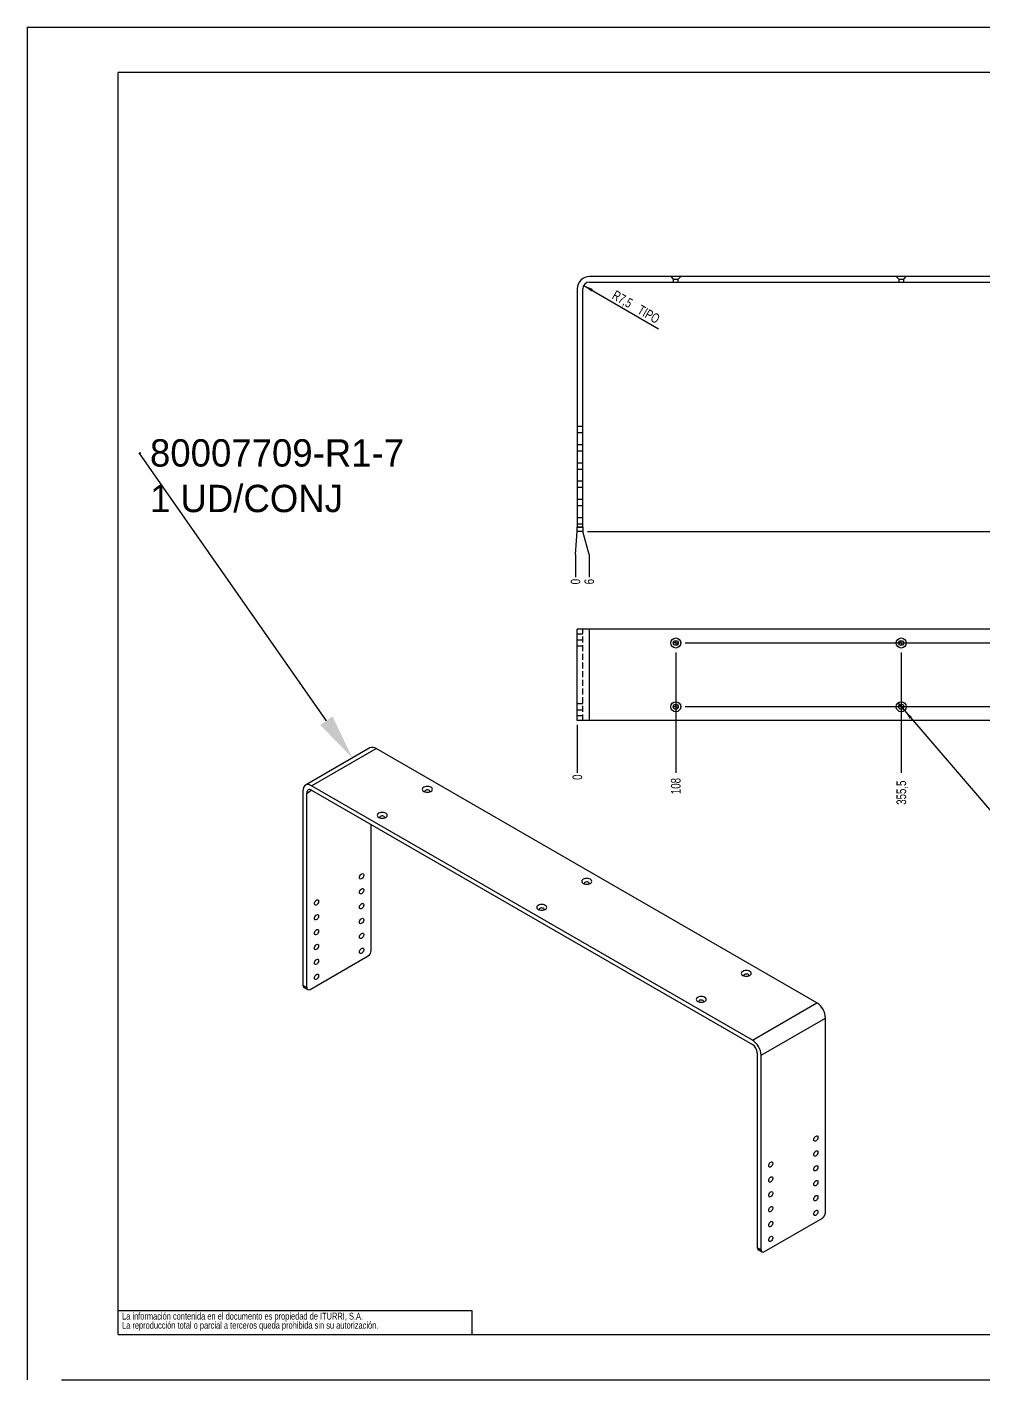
# Model space of a CAD drawing. Extents: x 0 to 1843, y 0 to 1314.
# Drawn here: x 0 to 210, y 0 to 297 of the extents above; entities that cross this region are included whole.
import ezdxf
from ezdxf import colors
from ezdxf.entities.mleader import LeaderData, LeaderLine
from ezdxf.math import Vec2, Vec3

# ---------------------------------------------------------------- set-up
doc = ezdxf.new("R2010")
doc.units = 0
doc.linetypes.add('SLD-CONTINUA', pattern=[0])
doc.linetypes.add('SLD-DISCONTINUA', pattern=[1.905, 1.27, -0.635])
doc.layers.get('0').update_dxf_attribs({"linetype": 'CONTINUOUS'})
doc.layers.add('FORMATO', color=7, linetype='SLD-CONTINUA')
doc.layers.add('SLD-0', color=179, linetype='SLD-CONTINUA')
doc.styles.add('SLDTEXTSTYLE1', font='TXT', dxfattribs={"width": 0.75})
doc.styles.add('SLDTEXTSTYLE3', font='TXT', dxfattribs={"width": 0.666667})
doc.dimstyles.new('SLDDIMSTYLE0', dxfattribs={"dimtxt": 2.116667, "dimasz": 2.116667, "dimexe": 0, "dimexo": 0.0625, "dimgap": 0.529167, "dimtad": 0, "dimtih": 1, "dimtoh": 1, "dimdec": 0, "dimlfac": 5, "dimrnd": 1e-09, "dimdsep": 46, "dimtxsty": 'SLDTEXTSTYLE1', "dimblk1": 'NONE', "dimblk2": 'NONE', "dimsah": 1, "dimcen": 0.09, "dimadec": 0, "dimazin": 0, "dimtfac": 1, "dimtdec": 0, "dimtofl": 0, "dimtmove": 0, "dimatfit": 3, "dimldrblk": 'NONE', "dimfxl": 0, "dimtolj": 1, "dimtzin": 12, "dimarcsym": 0})
doc.dimstyles.new('SLDDIMSTYLE1', dxfattribs={"dimtxt": 2.116667, "dimasz": 2.116667, "dimexe": 0, "dimexo": 0.0625, "dimgap": 0.529167, "dimtad": 0, "dimtih": 1, "dimtoh": 1, "dimdec": 1, "dimlfac": 5, "dimrnd": 1e-09, "dimzin": 12, "dimdsep": 46, "dimtxsty": 'SLDTEXTSTYLE1', "dimblk1": 'NONE', "dimblk2": 'NONE', "dimsah": 1, "dimcen": 0.09, "dimadec": 0, "dimazin": 0, "dimtfac": 1, "dimtdec": 1, "dimtofl": 0, "dimtmove": 0, "dimatfit": 3, "dimldrblk": 'NONE', "dimfxl": 0, "dimtolj": 1, "dimtzin": 12, "dimarcsym": 0})
doc.dimstyles.new('SLDDIMSTYLE2', dxfattribs={"dimtxt": 2.116667, "dimasz": 2.116667, "dimexe": 0, "dimexo": 0.0625, "dimgap": 0.529167, "dimtad": 1, "dimdec": 1, "dimlfac": 5, "dimrnd": 1e-09, "dimzin": 12, "dimdsep": 46, "dimtxsty": 'SLDTEXTSTYLE1', "dimsah": 1, "dimcen": 0, "dimadec": 0, "dimazin": 0, "dimtfac": 1, "dimtdec": 1, "dimtofl": 0, "dimtmove": 1, "dimatfit": 3, "dimfxl": 0, "dimtolj": 1, "dimtzin": 12, "dimarcsym": 0})
doc.dimstyles.new('SLDDIMSTYLE3', dxfattribs={"dimtxt": 2.116667, "dimasz": 2.116667, "dimexe": 0, "dimexo": 0.0625, "dimgap": 0.529167, "dimtad": 1, "dimdec": 4, "dimlfac": 5, "dimzin": 12, "dimdsep": 46, "dimtxsty": 'SLDTEXTSTYLE1', "dimsah": 1, "dimcen": 0.09, "dimadec": 0, "dimazin": 0, "dimtfac": 1, "dimtofl": 0, "dimtmove": 0, "dimatfit": 3, "dimfxl": 0, "dimtolj": 1, "dimtzin": 12, "dimarcsym": 0})
doc.dimstyles.new('SLDDIMSTYLE4', dxfattribs={"dimtxt": 2.116667, "dimasz": 2.116667, "dimexe": 0, "dimexo": 0.0625, "dimgap": 0.529167, "dimtad": 0, "dimtih": 1, "dimtoh": 1, "dimdec": 1, "dimlfac": 5, "dimrnd": 1e-09, "dimzin": 12, "dimdsep": 46, "dimtxsty": 'SLDTEXTSTYLE1', "dimblk1": 'NONE', "dimsah": 1, "dimcen": 0, "dimadec": 0, "dimazin": 0, "dimtfac": 1, "dimtdec": 1, "dimtmove": 0, "dimatfit": 3, "dimldrblk": 'NONE', "dimfxl": 0, "dimtolj": 1, "dimtzin": 12, "dimarcsym": 0})

# ---------------------------------------------------------------- blocks, each defined once
blk = doc.blocks.new('SW_NOTE_4')
at = {"layer": 'SLD-0', "color": 0, "char_height": 1.5, "attachment_point": 1, "style": 'SLDTEXTSTYLE1'}
for s, insert in [('La información contenida en el documento es propiedad de ITURRI, S.A.', (0, 1.93)), ('La reproducción total o parcial a terceros queda prohibida sin su autorización.', (0, -0.07))]:
    blk.add_mtext(s, dxfattribs=dict(at, insert=insert))
blk = doc.blocks.new('SW_NOTE_8')
at = {"layer": 'SLD-0', "color": 0, "char_height": 1.5, "attachment_point": 1, "style": 'SLDTEXTSTYLE1'}
for s, insert in [('La información contenida en el documento es propiedad de ITURRI, S.A.', (0, 1.93)), ('La reproducción total o parcial a terceros queda prohibida sin su autorización.', (0, -0.07))]:
    blk.add_mtext(s, dxfattribs=dict(at, insert=insert))
blk = doc.blocks.new('_D')
at = {"layer": 'FORMATO', "color": 7}
blk.add_line((122.96, 186.23), (289.03, 186.23), dxfattribs=at)
at = {"layer": 'FORMATO', "color": 7, "insert": (289.03, 187.27), "char_height": 2.12, "attachment_point": 1, "style": 'SLDTEXTSTYLE1'}
blk.add_mtext('0', dxfattribs=at)
blk = doc.blocks.new('_NONE')
blk = doc.blocks.new('_D_1')
at = {"layer": 'FORMATO', "color": 7}
for p, q in [((279.03, 241.03), (261.26, 241.03)), ((284.03, 239.63), (279.03, 241.03)), ((284.03, 239.63), (289.03, 239.63))]:
    blk.add_line(p, q, dxfattribs=at)
at = {"layer": 'FORMATO', "color": 7, "insert": (289.03, 240.68), "char_height": 2.117, "attachment_point": 1, "style": 'SLDTEXTSTYLE1'}
blk.add_mtext('274', dxfattribs=at)
blk = doc.blocks.new('_D_2')
at = {"layer": 'FORMATO', "color": 7}
blk.add_line((261.26, 242.23), (289.03, 242.23), dxfattribs=at)
at = {"layer": 'FORMATO', "color": 7, "insert": (289.03, 243.27), "char_height": 2.117, "attachment_point": 1, "style": 'SLDTEXTSTYLE1'}
blk.add_mtext('280', dxfattribs=at)
blk = doc.blocks.new('_D_3')
at = {"layer": 'FORMATO', "color": 7}
for q in [(120.76, 186.23), (120.33, 176.23)]:
    blk.add_line((120.33, 181.23), q, dxfattribs=at)
at = {"layer": 'FORMATO', "color": 7, "insert": (119.29, 174.66), "char_height": 2.12, "attachment_point": 1, "rotation": 90, "style": 'SLDTEXTSTYLE1'}
blk.add_mtext('0', dxfattribs=at)
blk = doc.blocks.new('_D_4')
at = {"layer": 'FORMATO', "color": 7}
for q in [(121.96, 186.23), (123.36, 176.23)]:
    blk.add_line((123.36, 181.23), q, dxfattribs=at)
at = {"layer": 'FORMATO', "color": 7, "insert": (122.31, 174.66), "char_height": 2.12, "attachment_point": 1, "rotation": 90, "style": 'SLDTEXTSTYLE1'}
blk.add_mtext('6', dxfattribs=at)
blk = doc.blocks.new('_D_5')
at = {"layer": 'FORMATO', "color": 7}
for q in [(261.76, 186.23), (260.36, 176.23)]:
    blk.add_line((260.36, 181.23), q, dxfattribs=at)
at = {"layer": 'FORMATO', "color": 7, "insert": (259.32, 171.53), "char_height": 2.117, "attachment_point": 1, "rotation": 90, "style": 'SLDTEXTSTYLE1'}
blk.add_mtext('705', dxfattribs=at)
blk = doc.blocks.new('_D_6')
at = {"layer": 'FORMATO', "color": 7}
blk.add_line((262.96, 185.23), (262.96, 176.23), dxfattribs=at)
at = {"layer": 'FORMATO', "color": 7, "insert": (261.91, 171.53), "char_height": 2.117, "attachment_point": 1, "rotation": 90, "style": 'SLDTEXTSTYLE1'}
blk.add_mtext('711', dxfattribs=at)
blk = doc.blocks.new('_D_7')
at = {"layer": 'FORMATO', "color": 7}
blk.add_line((122.16, 240.28), (138.61, 230.76), dxfattribs=at)
blk.add_solid([(122.16, 240.28), (123.83, 238.93), (124.16, 239.5)], dxfattribs=at)
at = {"layer": 'FORMATO', "color": 7, "char_height": 2.117, "attachment_point": 1, "rotation": 330, "style": 'SLDTEXTSTYLE1'}
for s, insert in [('R7,5', (129.26, 239.31)), ('TIPO', (134.82, 236.1))]:
    blk.add_mtext(s, dxfattribs=dict(at, insert=insert))
blk = doc.blocks.new('_D_8')
at = {"layer": 'FORMATO', "color": 7}
blk.add_arc((261.76, 241.03), 14.18, 180, 270, dxfattribs=at)
for points in [[(247.58, 241.03), (247.41, 238.89), (248.06, 238.94)], [(261.76, 226.85), (259.67, 227.33), (259.62, 226.68)]]:
    blk.add_solid(points, dxfattribs=at)
at = {"layer": 'FORMATO', "color": 7, "insert": (252.16, 234.43), "char_height": 2.117, "attachment_point": 1, "rotation": 315, "style": 'SLDTEXTSTYLE1'}
blk.add_mtext('90°', dxfattribs=at)
blk = doc.blocks.new('_D_22')
at = {"layer": 'FORMATO', "color": 7}
blk.add_line((120.76, 143.78), (120.76, 133.3), dxfattribs=at)
at = {"layer": 'FORMATO', "color": 7, "insert": (119.71, 131.73), "char_height": 2.12, "attachment_point": 1, "rotation": 90, "style": 'SLDTEXTSTYLE1'}
blk.add_mtext('0', dxfattribs=at)
blk = doc.blocks.new('_D_23')
at = {"layer": 'FORMATO', "color": 7}
blk.add_line((142.36, 159.73), (142.36, 133.3), dxfattribs=at)
at = {"layer": 'FORMATO', "color": 7, "insert": (141.31, 128.6), "char_height": 2.117, "attachment_point": 1, "rotation": 90, "style": 'SLDTEXTSTYLE1'}
blk.add_mtext('108', dxfattribs=at)
blk = doc.blocks.new('_D_24')
at = {"layer": 'FORMATO', "color": 7}
blk.add_line((191.86, 159.73), (191.86, 133.3), dxfattribs=at)
at = {"layer": 'FORMATO', "color": 7, "insert": (190.81, 126.26), "char_height": 2.117, "attachment_point": 1, "rotation": 90, "style": 'SLDTEXTSTYLE1'}
blk.add_mtext('355,5', dxfattribs=at)
blk = doc.blocks.new('_D_25')
at = {"layer": 'FORMATO', "color": 7}
blk.add_line((241.36, 159.73), (241.36, 133.3), dxfattribs=at)
at = {"layer": 'FORMATO', "color": 7, "insert": (240.31, 128.6), "char_height": 2.117, "attachment_point": 1, "rotation": 90, "style": 'SLDTEXTSTYLE1'}
blk.add_mtext('603', dxfattribs=at)
blk = doc.blocks.new('_D_26')
at = {"layer": 'FORMATO', "color": 7}
blk.add_line((262.96, 143.78), (262.96, 133.3), dxfattribs=at)
at = {"layer": 'FORMATO', "color": 7, "insert": (261.91, 128.6), "char_height": 2.117, "attachment_point": 1, "rotation": 90, "style": 'SLDTEXTSTYLE1'}
blk.add_mtext('711', dxfattribs=at)
blk = doc.blocks.new('_D_28')
at = {"layer": 'FORMATO', "color": 7}
for p, q in [((275.02, 147.78), (144.41, 147.78)), ((280.02, 148.18), (275.02, 147.78)), ((280.02, 148.18), (285.02, 148.18))]:
    blk.add_line(p, q, dxfattribs=at)
at = {"layer": 'FORMATO', "color": 7, "insert": (285.02, 149.23), "char_height": 2.117, "attachment_point": 1, "style": 'SLDTEXTSTYLE1'}
blk.add_mtext('15', dxfattribs=at)
blk = doc.blocks.new('_D_29')
at = {"layer": 'FORMATO', "color": 7}
for p, q in [((275.02, 161.78), (144.41, 161.78)), ((280.02, 161.39), (275.02, 161.78)), ((280.02, 161.39), (285.02, 161.39))]:
    blk.add_line(p, q, dxfattribs=at)
at = {"layer": 'FORMATO', "color": 7, "insert": (285.02, 162.43), "char_height": 2.117, "attachment_point": 1, "style": 'SLDTEXTSTYLE1'}
blk.add_mtext('85', dxfattribs=at)
blk = doc.blocks.new('SW_SYMBOL_HOLE_SINK')
at = {"layer": 'FORMATO', "color": 0}
for p, q in [((0, 875), (800, 75)), ((800, 75), (1600, 875))]:
    blk.add_line(p, q, dxfattribs=at)
blk = doc.blocks.new('_D_31')
at = {"layer": 'FORMATO'}
for p, q in [((191.14, 148.62), (192.58, 146.95)), ((192.58, 146.95), (225.8, 108.19)), ((225.8, 108.19), (268.93, 108.19))]:
    blk.add_line(p, q, dxfattribs=at)
blk.add_solid([(192.58, 146.95), (193.71, 145.13), (194.2, 145.55)], dxfattribs=at)
at = {"layer": 'FORMATO', "xscale": 0.0027037109375, "yscale": 0.0027037109375, "zscale": 0.0027037109375}
blk.add_blockref('SW_SYMBOL_HOLE_SINK', (227.39, 108.48), dxfattribs=at)
at = {"layer": 'FORMATO', "attachment_point": 1}
for s, insert, char_height, style in [('6 x', (234.17, 114.28), 2.117, 'SLDTEXTSTYLE3'), ('%%c', (238.65, 114.28), 2.117, 'SLDTEXTSTYLE1'), ('5,5 POR TODO', (242.64, 114.28), 2.1167, 'SLDTEXTSTYLE1'), ('%%c', (233.1, 110.92), 2.117, 'SLDTEXTSTYLE1'), ('11 X 90°, Lado cercano', (237.09, 110.92), 2.1167, 'SLDTEXTSTYLE1')]:
    blk.add_mtext(s, dxfattribs=dict(at, insert=insert, char_height=char_height, style=style))
blk = doc.blocks.new('SW_CENTERMARKSYMBOL_0')
at = {"layer": 'FORMATO', "color": 0}
for p, q in [((-1, 0), (-1.05, 0)), ((0, 0), (-0.5, 0)), ((0, 1), (0, 1.05)), ((0, 0), (0, 0.5)), ((0, 0), (0, -0.5)), ((0, 0), (0.5, 0)), ((1, 0), (1.05, 0)), ((0, -1), (0, -1.05))]:
    blk.add_line(p, q, dxfattribs=at)
blk = doc.blocks.new('SW_CENTERMARKSYMBOL_1')
at = {"layer": 'FORMATO', "color": 0}
for p, q in [((-1, 0), (-1.05, 0)), ((0, 0), (-0.5, 0)), ((0, 1), (0, 1.05)), ((0, 0), (0, 0.5)), ((0, 0), (0, -0.5)), ((0, 0), (0.5, 0)), ((1, 0), (1.05, 0)), ((0, -1), (0, -1.05))]:
    blk.add_line(p, q, dxfattribs=at)
blk = doc.blocks.new('SW_CENTERMARKSYMBOL_4')
at = {"layer": 'FORMATO', "color": 0}
for p, q in [((-1, 0), (-1.05, 0)), ((0, 0), (-0.5, 0)), ((0, 1), (0, 1.05)), ((0, 0), (0, 0.5)), ((0, 0), (0, -0.5)), ((0, 0), (0.5, 0)), ((1, 0), (1.05, 0)), ((0, -1), (0, -1.05))]:
    blk.add_line(p, q, dxfattribs=at)
blk = doc.blocks.new('SW_CENTERMARKSYMBOL_5')
at = {"layer": 'FORMATO', "color": 0}
for p, q in [((-1, 0), (-1.05, 0)), ((0, 0), (-0.5, 0)), ((0, 1), (0, 1.05)), ((0, 0), (0, 0.5)), ((0, 0), (0, -0.5)), ((0, 0), (0.5, 0)), ((1, 0), (1.05, 0)), ((0, -1), (0, -1.05))]:
    blk.add_line(p, q, dxfattribs=at)

msp = doc.modelspace()

# ---------------------------------------------------------------- linework, layer by layer
at = {"color": 7, "linetype": 'SLD-CONTINUA'}
for p, q in [((0, 297), (420, 297)), ((0, 297), (0, -0.001349)), ((410, 287), (20, 287)), ((20, 10), (20, 287)), ((260.259666, 242.226063), (123.459666, 242.226063)), ((123.459666, 241.026063), (260.259666, 241.026063)), ((120.759666, 239.526063), (120.759666, 187.226063)), ((121.959666, 187.226063), (121.959666, 239.526063)), ((120.759666, 187.226063), (121.959666, 187.226063)), ((120.759666, 186.226063), (120.759666, 187.226063)), ((121.959666, 187.226063), (121.959666, 186.226063)), ((121.959666, 186.226063), (120.759666, 186.226063)), ((120.759666, 144.781958), (120.759666, 164.781958)), ((123.459666, 164.781958), (120.759666, 164.781958)), ((123.459666, 144.781958), (123.459666, 164.781958)), ((260.259666, 164.781958), (123.459666, 164.781958)), ((123.459666, 144.781958), (120.759666, 144.781958)), ((260.259666, 144.781958), (123.459666, 144.781958)), ((75.25123, 138.735089), (61.109095, 130.571007)), ((62.458985, 130.437336), (76.601121, 138.601417)), ((173.333328, 82.759102), (76.601121, 138.601417)), ((60.549797, 129.334826), (60.549797, 86.629742)), ((61.398325, 86.139897), (61.398325, 128.844982)), ((159.191193, 74.595021), (62.458985, 130.437336)), ((62.458985, 129.457487), (159.191193, 73.615172)), ((75.54046, 94.303978), (75.54046, 121.905712)), ((62.105432, 85.73156), (74.833354, 93.079233)), ((60.549797, 86.629742), (61.398325, 86.139897)), ((60.756944, 86.171897), (61.605472, 85.682052)), ((159.191193, 74.595021), (173.333328, 82.759102)), ((161.100381, 71.28821), (175.242517, 79.452291)), ((175.242517, 36.747206), (175.242517, 79.452291)), ((160.251853, 71.778055), (160.251853, 29.07297)), ((161.100381, 28.583125), (161.100381, 71.28821)), ((161.807488, 28.174788), (174.53541, 35.522462)), ((160.251853, 29.07297), (161.100381, 28.583125)), ((160.459, 28.615125), (161.307528, 28.12528)), ((20, 10), (410, 10)), ((7.530618, 0), (420, 0))]:
    msp.add_line(p, q, dxfattribs=at)
at = {"color": 7, "linetype": 'SLD-DISCONTINUA'}
for p, q in [((141.259666, 242.226063), (141.809666, 241.676063)), ((141.809666, 241.676063), (142.359666, 241.676063)), ((141.809666, 241.676063), (141.809666, 241.026063)), ((142.359666, 241.676063), (142.909666, 241.676063)), ((142.909666, 241.676063), (143.459666, 242.226063)), ((142.909666, 241.026063), (142.909666, 241.676063)), ((190.759666, 242.226063), (191.309666, 241.676063)), ((191.309666, 241.676063), (191.859666, 241.676063)), ((191.309666, 241.676063), (191.309666, 241.026063)), ((191.859666, 241.676063), (192.409666, 241.676063)), ((192.409666, 241.676063), (192.959666, 242.226063)), ((192.409666, 241.026063), (192.409666, 241.676063)), ((121.959666, 209.276063), (120.759666, 209.276063)), ((120.759666, 207.976063), (121.959666, 207.976063)), ((121.959666, 205.276063), (120.759666, 205.276063)), ((120.759666, 203.976063), (121.959666, 203.976063)), ((121.959666, 201.276063), (120.759666, 201.276063)), ((120.759666, 199.976063), (121.959666, 199.976063)), ((121.959666, 197.276063), (120.759666, 197.276063)), ((120.759666, 195.976063), (121.959666, 195.976063)), ((121.959666, 193.276063), (120.759666, 193.276063)), ((120.759666, 191.976063), (121.959666, 191.976063)), ((121.959666, 189.276063), (120.759666, 189.276063)), ((120.759666, 187.976063), (121.959666, 187.976063)), ((121.959666, 187.226063), (120.759666, 187.226063)), ((120.759666, 163.781958), (121.959666, 163.781958)), ((121.959666, 144.781958), (121.959666, 164.781958)), ((123.459666, 144.781958), (123.459666, 164.781958)), ((121.959666, 162.431958), (120.759666, 162.431958)), ((120.759666, 161.131958), (121.959666, 161.131958)), ((121.959666, 148.431958), (120.759666, 148.431958)), ((120.759666, 147.131958), (121.959666, 147.131958)), ((121.959666, 145.781958), (120.759666, 145.781958))]:
    msp.add_line(p, q, dxfattribs=at)
at = {"color": 8, "linetype": 'SLD-CONTINUA'}
msp.add_line((61.398325, 128.844982), (62.459157, 129.457387), dxfattribs=at)
at = {"color": 7, "linetype": 'SLD-CONTINUA', "flags": 128}
for points in [[(62.458985, 130.437336), (62.127458, 130.595228), (61.806004, 130.681336), (61.504391, 130.693043), (61.231782, 130.629992), (60.996462, 130.4941), (60.805579, 130.289496), (60.664935, 130.022397), (60.578802, 129.700918), (60.549797, 129.334826)], [(87.066301, 129.212724), (87.294118, 129.111808), (87.559418, 129.048369), (87.844118, 129.026732), (88.128819, 129.048369), (88.394118, 129.111808), (88.621936, 129.212724), (88.796746, 129.34424), (88.906637, 129.497394), (88.944118, 129.661748), (88.906637, 129.826102), (88.796746, 129.979256), (88.621936, 130.110772), (88.394118, 130.211688), (88.128819, 130.275127), (87.844118, 130.296764), (87.559418, 130.275127), (87.294118, 130.211688), (87.066301, 130.110772), (86.891491, 129.979256), (86.7816, 129.826102), (86.744118, 129.661748), (86.7816, 129.497394), (86.891491, 129.34424), (87.066301, 129.212724)], [(88.358656, 129.100486), (88.388844, 129.168785), (88.379509, 129.285344), (88.297867, 129.392086), (88.154944, 129.474594), (87.970041, 129.521725), (87.768132, 129.527114), (87.576486, 129.490033), (87.420985, 129.41549), (87.32263, 129.313552), (87.294705, 129.197987), (87.329581, 129.100486)], [(77.166806, 123.497867), (77.394624, 123.396951), (77.659923, 123.333512), (77.944624, 123.311875), (78.229324, 123.333512), (78.494624, 123.396951), (78.722441, 123.497867), (78.897251, 123.629383), (79.007142, 123.782537), (79.044624, 123.946891), (79.007142, 124.111246), (78.897251, 124.264399), (78.722441, 124.395916), (78.494624, 124.496832), (78.229324, 124.56027), (77.944624, 124.581908), (77.659923, 124.56027), (77.394624, 124.496832), (77.166806, 124.395916), (76.991996, 124.264399), (76.882105, 124.111246), (76.844624, 123.946891), (76.882105, 123.782537), (76.991996, 123.629383), (77.166806, 123.497867)], [(78.459161, 123.385629), (78.489349, 123.453928), (78.480014, 123.570487), (78.398372, 123.677229), (78.255449, 123.759737), (78.070546, 123.806868), (77.868638, 123.812257), (77.676991, 123.775176), (77.52149, 123.700633), (77.423135, 123.598695), (77.39521, 123.48313), (77.430086, 123.385629)], [(72.959521, 110.288007), (72.984424, 110.474718), (73.056436, 110.669949), (73.167752, 110.852544), (73.30631, 111.002715), (73.457095, 111.104189), (73.603767, 111.14597), (73.730432, 111.123531), (73.823363, 111.039302), (73.872491, 110.902412), (73.872491, 110.727694), (73.823363, 110.534083), (73.730432, 110.342558), (73.603767, 110.173874), (73.457095, 110.046312), (73.30631, 109.973693), (73.167752, 109.963889), (73.056436, 110.01796), (72.984424, 110.130049), (72.959521, 110.288007)], [(122.068087, 109.006623), (122.295904, 108.905707), (122.561203, 108.842268), (122.845904, 108.820631), (123.130605, 108.842268), (123.395904, 108.905707), (123.623722, 109.006623), (123.798532, 109.138139), (123.908423, 109.291293), (123.945904, 109.455647), (123.908423, 109.620002), (123.798532, 109.773155), (123.623722, 109.904672), (123.395904, 110.005588), (123.130605, 110.069026), (122.845904, 110.090664), (122.561203, 110.069026), (122.295904, 110.005588), (122.068087, 109.904672), (121.893276, 109.773155), (121.783386, 109.620002), (121.745904, 109.455647), (121.783386, 109.291293), (121.893276, 109.138139), (122.068087, 109.006623)], [(72.959521, 107.021844), (72.984424, 107.208555), (73.056436, 107.403786), (73.167752, 107.58638), (73.30631, 107.736552), (73.457095, 107.838026), (73.603767, 107.879807), (73.730432, 107.857368), (73.823363, 107.773139), (73.872491, 107.636249), (73.872491, 107.461531), (73.823363, 107.267919), (73.730432, 107.076395), (73.603767, 106.907711), (73.457095, 106.780148), (73.30631, 106.70753), (73.167752, 106.697726), (73.056436, 106.751797), (72.984424, 106.863885), (72.959521, 107.021844)], [(123.360442, 108.894385), (123.39063, 108.962684), (123.381295, 109.079243), (123.299653, 109.185985), (123.156729, 109.268493), (122.971827, 109.315624), (122.769918, 109.321013), (122.578272, 109.283932), (122.42277, 109.209389), (122.324416, 109.107451), (122.296491, 108.991886), (122.331367, 108.894385)], [(63.060026, 104.57315), (63.084929, 104.759861), (63.156941, 104.955092), (63.268257, 105.137687), (63.406815, 105.287858), (63.5576, 105.389332), (63.704272, 105.431114), (63.830937, 105.408674), (63.923868, 105.324446), (63.972996, 105.187555), (63.972996, 105.012838), (63.923868, 104.819226), (63.830937, 104.627701), (63.704272, 104.459017), (63.5576, 104.331455), (63.406815, 104.258837), (63.268257, 104.249032), (63.156941, 104.303104), (63.084929, 104.415192), (63.060026, 104.57315)], [(72.959521, 103.75568), (72.984424, 103.942392), (73.056436, 104.137623), (73.167752, 104.320217), (73.30631, 104.470388), (73.457095, 104.571863), (73.603767, 104.613644), (73.730432, 104.591204), (73.823363, 104.506976), (73.872491, 104.370086), (73.872491, 104.195368), (73.823363, 104.001756), (73.730432, 103.810231), (73.603767, 103.641548), (73.457095, 103.513985), (73.30631, 103.441367), (73.167752, 103.431562), (73.056436, 103.485634), (72.984424, 103.597722), (72.959521, 103.75568)], [(112.168592, 103.291766), (112.396409, 103.19085), (112.661708, 103.127412), (112.946409, 103.105774), (113.23111, 103.127412), (113.496409, 103.19085), (113.724227, 103.291766), (113.899037, 103.423282), (114.008928, 103.576436), (114.046409, 103.74079), (114.008928, 103.905145), (113.899037, 104.058299), (113.724227, 104.189815), (113.496409, 104.290731), (113.23111, 104.354169), (112.946409, 104.375807), (112.661708, 104.354169), (112.396409, 104.290731), (112.168592, 104.189815), (111.993781, 104.058299), (111.883891, 103.905145), (111.846409, 103.74079), (111.883891, 103.576436), (111.993781, 103.423282), (112.168592, 103.291766)], [(63.060026, 101.306987), (63.084929, 101.493698), (63.156941, 101.688929), (63.268257, 101.871524), (63.406815, 102.021695), (63.5576, 102.123169), (63.704272, 102.16495), (63.830937, 102.142511), (63.923868, 102.058282), (63.972996, 101.921392), (63.972996, 101.746674), (63.923868, 101.553063), (63.830937, 101.361538), (63.704272, 101.192854), (63.5576, 101.065292), (63.406815, 100.992673), (63.268257, 100.982869), (63.156941, 101.03694), (63.084929, 101.149029), (63.060026, 101.306987)], [(72.959521, 100.489517), (72.984424, 100.676228), (73.056436, 100.871459), (73.167752, 101.054054), (73.30631, 101.204225), (73.457095, 101.305699), (73.603767, 101.347481), (73.730432, 101.325041), (73.823363, 101.240813), (73.872491, 101.103922), (73.872491, 100.929205), (73.823363, 100.735593), (73.730432, 100.544068), (73.603767, 100.375385), (73.457095, 100.247822), (73.30631, 100.175204), (73.167752, 100.165399), (73.056436, 100.219471), (72.984424, 100.331559), (72.959521, 100.489517)], [(113.460947, 103.179528), (113.491135, 103.247827), (113.4818, 103.364387), (113.400158, 103.471128), (113.257234, 103.553637), (113.072332, 103.600768), (112.870423, 103.606156), (112.678777, 103.569075), (112.523276, 103.494532), (112.424921, 103.392594), (112.396996, 103.277029), (112.431872, 103.179528)], [(63.060026, 98.040824), (63.084929, 98.227535), (63.156941, 98.422766), (63.268257, 98.60536), (63.406815, 98.755532), (63.5576, 98.857006), (63.704272, 98.898787), (63.830937, 98.876348), (63.923868, 98.792119), (63.972996, 98.655229), (63.972996, 98.480511), (63.923868, 98.286899), (63.830937, 98.095374), (63.704272, 97.926691), (63.5576, 97.799128), (63.406815, 97.72651), (63.268257, 97.716706), (63.156941, 97.770777), (63.084929, 97.882865), (63.060026, 98.040824)], [(72.959521, 97.223354), (72.984424, 97.410065), (73.056436, 97.605296), (73.167752, 97.787891), (73.30631, 97.938062), (73.457095, 98.039536), (73.603767, 98.081317), (73.730432, 98.058878), (73.823363, 97.974649), (73.872491, 97.837759), (73.872491, 97.663041), (73.823363, 97.46943), (73.730432, 97.277905), (73.603767, 97.109221), (73.457095, 96.981659), (73.30631, 96.90904), (73.167752, 96.899236), (73.056436, 96.953307), (72.984424, 97.065396), (72.959521, 97.223354)], [(63.060026, 94.77466), (63.084929, 94.961371), (63.156941, 95.156603), (63.268257, 95.339197), (63.406815, 95.489368), (63.5576, 95.590843), (63.704272, 95.632624), (63.830937, 95.610184), (63.923868, 95.525956), (63.972996, 95.389066), (63.972996, 95.214348), (63.923868, 95.020736), (63.830937, 94.829211), (63.704272, 94.660528), (63.5576, 94.532965), (63.406815, 94.460347), (63.268257, 94.450542), (63.156941, 94.504614), (63.084929, 94.616702), (63.060026, 94.77466)], [(63.060026, 91.508497), (63.084929, 91.695208), (63.156941, 91.890439), (63.268257, 92.073034), (63.406815, 92.223205), (63.5576, 92.324679), (63.704272, 92.366461), (63.830937, 92.344021), (63.923868, 92.259793), (63.972996, 92.122902), (63.972996, 91.948185), (63.923868, 91.754573), (63.830937, 91.563048), (63.704272, 91.394365), (63.5576, 91.266802), (63.406815, 91.194184), (63.268257, 91.184379), (63.156941, 91.238451), (63.084929, 91.350539), (63.060026, 91.508497)], [(72.959521, 93.957191), (72.984424, 94.143902), (73.056436, 94.339133), (73.167752, 94.521727), (73.30631, 94.671899), (73.457095, 94.773373), (73.603767, 94.815154), (73.730432, 94.792715), (73.823363, 94.708486), (73.872491, 94.571596), (73.872491, 94.396878), (73.823363, 94.203267), (73.730432, 94.011742), (73.603767, 93.843058), (73.457095, 93.715495), (73.30631, 93.642877), (73.167752, 93.633073), (73.056436, 93.687144), (72.984424, 93.799232), (72.959521, 93.957191)], [(157.069872, 88.800522), (157.29769, 88.699606), (157.562989, 88.636168), (157.84769, 88.61453), (158.132391, 88.636168), (158.39769, 88.699606), (158.625507, 88.800522), (158.800318, 88.932038), (158.910208, 89.085192), (158.94769, 89.249546), (158.910208, 89.413901), (158.800318, 89.567055), (158.625507, 89.698571), (158.39769, 89.799487), (158.132391, 89.862925), (157.84769, 89.884563), (157.562989, 89.862925), (157.29769, 89.799487), (157.069872, 89.698571), (156.895062, 89.567055), (156.785171, 89.413901), (156.74769, 89.249546), (156.785171, 89.085192), (156.895062, 88.932038), (157.069872, 88.800522)], [(158.362227, 88.688284), (158.392416, 88.756583), (158.383081, 88.873143), (158.301438, 88.979884), (158.158515, 89.062393), (157.973613, 89.109524), (157.771704, 89.114912), (157.580057, 89.077831), (157.424556, 89.003288), (157.326201, 88.90135), (157.298277, 88.785785), (157.333152, 88.688284)], [(63.060026, 88.242334), (63.084929, 88.429045), (63.156941, 88.624276), (63.268257, 88.806871), (63.406815, 88.957042), (63.5576, 89.058516), (63.704272, 89.100297), (63.830937, 89.077858), (63.923868, 88.993629), (63.972996, 88.856739), (63.972996, 88.682021), (63.923868, 88.48841), (63.830937, 88.296885), (63.704272, 88.128201), (63.5576, 88.000639), (63.406815, 87.92802), (63.268257, 87.918216), (63.156941, 87.972287), (63.084929, 88.084376), (63.060026, 88.242334)], [(147.170377, 83.085665), (147.398195, 82.984749), (147.663494, 82.921311), (147.948195, 82.899673), (148.232896, 82.921311), (148.498195, 82.984749), (148.726012, 83.085665), (148.900823, 83.217181), (149.010713, 83.370335), (149.048195, 83.53469), (149.010713, 83.699044), (148.900823, 83.852198), (148.726012, 83.983714), (148.498195, 84.08463), (148.232896, 84.148069), (147.948195, 84.169706), (147.663494, 84.148069), (147.398195, 84.08463), (147.170377, 83.983714), (146.995567, 83.852198), (146.885676, 83.699044), (146.848195, 83.53469), (146.885676, 83.370335), (146.995567, 83.217181), (147.170377, 83.085665)], [(148.462732, 82.973427), (148.492921, 83.041726), (148.483586, 83.158286), (148.401943, 83.265028), (148.25902, 83.347536), (148.074118, 83.394667), (147.872209, 83.400056), (147.680562, 83.362975), (147.525061, 83.288431), (147.426707, 83.186494), (147.398782, 83.070929), (147.433657, 82.973427)], [(172.661577, 52.731235), (172.68648, 52.917946), (172.758492, 53.113177), (172.869808, 53.295772), (173.008366, 53.445943), (173.159151, 53.547417), (173.305823, 53.589199), (173.432488, 53.566759), (173.525419, 53.48253), (173.574547, 53.34564), (173.574547, 53.170923), (173.525419, 52.977311), (173.432488, 52.785786), (173.305823, 52.617102), (173.159151, 52.48954), (173.008366, 52.416922), (172.869808, 52.407117), (172.758492, 52.461189), (172.68648, 52.573277), (172.661577, 52.731235)], [(162.762082, 47.016378), (162.786985, 47.203089), (162.858997, 47.39832), (162.970313, 47.580915), (163.108871, 47.731086), (163.259656, 47.832561), (163.406328, 47.874342), (163.532993, 47.851902), (163.625925, 47.767674), (163.675052, 47.630783), (163.675052, 47.456066), (163.625925, 47.262454), (163.532993, 47.070929), (163.406328, 46.902246), (163.259656, 46.774683), (163.108871, 46.702065), (162.970313, 46.69226), (162.858997, 46.746332), (162.786985, 46.85842), (162.762082, 47.016378)], [(172.661577, 49.465072), (172.68648, 49.651783), (172.758492, 49.847014), (172.869808, 50.029609), (173.008366, 50.17978), (173.159151, 50.281254), (173.305823, 50.323035), (173.432488, 50.300596), (173.525419, 50.216367), (173.574547, 50.079477), (173.574547, 49.904759), (173.525419, 49.711148), (173.432488, 49.519623), (173.305823, 49.350939), (173.159151, 49.223377), (173.008366, 49.150758), (172.869808, 49.140954), (172.758492, 49.195025), (172.68648, 49.307113), (172.661577, 49.465072)], [(162.762082, 43.750215), (162.786985, 43.936926), (162.858997, 44.132157), (162.970313, 44.314752), (163.108871, 44.464923), (163.259656, 44.566397), (163.406328, 44.608179), (163.532993, 44.585739), (163.625925, 44.50151), (163.675052, 44.36462), (163.675052, 44.189903), (163.625925, 43.996291), (163.532993, 43.804766), (163.406328, 43.636082), (163.259656, 43.50852), (163.108871, 43.435902), (162.970313, 43.426097), (162.858997, 43.480168), (162.786985, 43.592257), (162.762082, 43.750215)], [(172.661577, 46.198908), (172.68648, 46.38562), (172.758492, 46.580851), (172.869808, 46.763445), (173.008366, 46.913616), (173.159151, 47.015091), (173.305823, 47.056872), (173.432488, 47.034433), (173.525419, 46.950204), (173.574547, 46.813314), (173.574547, 46.638596), (173.525419, 46.444984), (173.432488, 46.253459), (173.305823, 46.084776), (173.159151, 45.957213), (173.008366, 45.884595), (172.869808, 45.87479), (172.758492, 45.928862), (172.68648, 46.04095), (172.661577, 46.198908)], [(172.661577, 42.932745), (172.68648, 43.119456), (172.758492, 43.314687), (172.869808, 43.497282), (173.008366, 43.647453), (173.159151, 43.748928), (173.305823, 43.790709), (173.432488, 43.768269), (173.525419, 43.684041), (173.574547, 43.547151), (173.574547, 43.372433), (173.525419, 43.178821), (173.432488, 42.987296), (173.305823, 42.818613), (173.159151, 42.69105), (173.008366, 42.618432), (172.869808, 42.608627), (172.758492, 42.662699), (172.68648, 42.774787), (172.661577, 42.932745)], [(162.762082, 40.484052), (162.786985, 40.670763), (162.858997, 40.865994), (162.970313, 41.048588), (163.108871, 41.19876), (163.259656, 41.300234), (163.406328, 41.342015), (163.532993, 41.319576), (163.625925, 41.235347), (163.675052, 41.098457), (163.675052, 40.923739), (163.625925, 40.730128), (163.532993, 40.538603), (163.406328, 40.369919), (163.259656, 40.242357), (163.108871, 40.169738), (162.970313, 40.159934), (162.858997, 40.214005), (162.786985, 40.326093), (162.762082, 40.484052)], [(172.661577, 39.666582), (172.68648, 39.853293), (172.758492, 40.048524), (172.869808, 40.231119), (173.008366, 40.38129), (173.159151, 40.482764), (173.305823, 40.524546), (173.432488, 40.502106), (173.525419, 40.417877), (173.574547, 40.280987), (173.574547, 40.10627), (173.525419, 39.912658), (173.432488, 39.721133), (173.305823, 39.552449), (173.159151, 39.424887), (173.008366, 39.352269), (172.869808, 39.342464), (172.758492, 39.396536), (172.68648, 39.508624), (172.661577, 39.666582)], [(162.762082, 37.217888), (162.786985, 37.4046), (162.858997, 37.599831), (162.970313, 37.782425), (163.108871, 37.932596), (163.259656, 38.034071), (163.406328, 38.075852), (163.532993, 38.053413), (163.625925, 37.969184), (163.675052, 37.832294), (163.675052, 37.657576), (163.625925, 37.463964), (163.532993, 37.272439), (163.406328, 37.103756), (163.259656, 36.976193), (163.108871, 36.903575), (162.970313, 36.89377), (162.858997, 36.947842), (162.786985, 37.05993), (162.762082, 37.217888)], [(172.661577, 36.400419), (172.68648, 36.58713), (172.758492, 36.782361), (172.869808, 36.964956), (173.008366, 37.115127), (173.159151, 37.216601), (173.305823, 37.258382), (173.432488, 37.235943), (173.525419, 37.151714), (173.574547, 37.014824), (173.574547, 36.840106), (173.525419, 36.646495), (173.432488, 36.45497), (173.305823, 36.286286), (173.159151, 36.158724), (173.008366, 36.086105), (172.869808, 36.076301), (172.758492, 36.130372), (172.68648, 36.24246), (172.661577, 36.400419)], [(162.762082, 33.951725), (162.786985, 34.138436), (162.858997, 34.333667), (162.970313, 34.516262), (163.108871, 34.666433), (163.259656, 34.767908), (163.406328, 34.809689), (163.532993, 34.787249), (163.625925, 34.703021), (163.675052, 34.56613), (163.675052, 34.391413), (163.625925, 34.197801), (163.532993, 34.006276), (163.406328, 33.837593), (163.259656, 33.71003), (163.108871, 33.637412), (162.970313, 33.627607), (162.858997, 33.681679), (162.786985, 33.793767), (162.762082, 33.951725)], [(162.762082, 30.685562), (162.786985, 30.872273), (162.858997, 31.067504), (162.970313, 31.250099), (163.108871, 31.40027), (163.259656, 31.501744), (163.406328, 31.543526), (163.532993, 31.521086), (163.625925, 31.436857), (163.675052, 31.299967), (163.675052, 31.12525), (163.625925, 30.931638), (163.532993, 30.740113), (163.406328, 30.571429), (163.259656, 30.443867), (163.108871, 30.371249), (162.970313, 30.361444), (162.858997, 30.415515), (162.786985, 30.527604), (162.762082, 30.685562)]]:
    msp.add_lwpolyline(points, dxfattribs=at)
at = {"color": 7, "linetype": 'SLD-CONTINUA'}
for centre, radius in [((142.359666, 161.781958), 1.1), ((142.359666, 161.781958), 0.55), ((191.859666, 161.781958), 1.1), ((191.859666, 161.781958), 0.55), ((142.359666, 147.781958), 1.1), ((191.859666, 147.781958), 1.1), ((142.359666, 147.781958), 0.55), ((191.859666, 147.781958), 0.55)]:
    msp.add_circle(centre, radius, dxfattribs=at)
for centre, radius, start, end in [((123.459666, 239.526063), 2.7, 90, 180), ((123.459666, 239.526063), 1.5, 90, 180), ((75.814387, 137.539354), 1.321713, 53.47043167, 115.2191099), ((62.044936, 128.949872), 0.655064, 50.79671476, 189.21403699), ((74.005244, 94.373839), 1.536805, 302.60547834, 357.39452151), ((61.039799, 86.575655), 0.492978, 173.70115248, 234.98666712), ((61.829399, 86.06997), 0.436709, 170.78596301, 309.20328524), ((171.114965, 79.273788), 4.13141, 2.4763037, 57.52369644), ((156.972829, 71.109707), 4.13141, 2.4763037, 57.52369644), ((157.949029, 71.673263), 2.305207, 2.60547849, 57.39452166), ((173.707301, 36.817067), 1.536805, 302.60547834, 357.39452151), ((160.741855, 29.018883), 0.492978, 173.70115249, 234.98666712), ((161.531455, 28.513198), 0.436709, 170.78596301, 309.20328524)]:
    msp.add_arc(centre, radius, start, end, dxfattribs=at)
at = {"layer": 'SLD-0'}
for p, q in [((20.002218, 15.245155), (97.628673, 15.245155)), ((97.628673, 15.245155), (97.628673, 10))]:
    msp.add_line(p, q, dxfattribs=at)

# ---------------------------------------------------------------- block references
at = {"layer": 'FORMATO', "color": 7}
for name, p in [('SW_CENTERMARKSYMBOL_5', (142.359666, 161.781958)), ('SW_CENTERMARKSYMBOL_1', (191.859666, 161.781958)), ('SW_CENTERMARKSYMBOL_4', (142.359666, 147.781958)), ('SW_CENTERMARKSYMBOL_0', (191.859666, 147.781958))]:
    msp.add_blockref(name, p, dxfattribs=at)
at = {"layer": 'SLD-0'}
for name in ['SW_NOTE_4', 'SW_NOTE_8']:
    msp.add_blockref(name, (20.837834, 12.819204), dxfattribs=at)

# ---------------------------------------------------------------- dimensions: what is measured, and where the dimension line sits
at = {"layer": 'FORMATO', "color": 7}
for feature_location, offset, dtype, origin, dimstyle, picture, middle in [((260.259666, 242.226063), (28.773861, 0), 0, (121.959666, 186.226063), 'SLDDIMSTYLE1', '_D_2', (291.379499, 242.226063)), ((260.259666, 241.026063), (28.773861, -1.39678), 0, (121.959666, 186.226063), 'SLDDIMSTYLE1', '_D_1', (291.379499, 239.629284)), ((121.9596656009, 186.2260633182), (167.0738612614, 0), 0, (121.9596656009, 186.2260633182), 'SLDDIMSTYLE0', '_D', (289.8155176245, 186.2260633182)), ((120.7596656009, 186.2260633182), (-0.4252313392, -10), 1, (120.7596656009, 186.2260633182), 'SLDDIMSTYLE0', '_D_3', (120.3344342616, 175.4440725559)), ((121.959666, 186.226063), (1.39678, -10), 1, (120.759666, 186.226063), 'SLDDIMSTYLE1', '_D_4', (123.356445, 175.444073)), ((261.759666, 186.226063), (-1.39678, -10), 1, (120.759666, 186.226063), 'SLDDIMSTYLE1', '_D_5', (260.362886, 173.880091)), ((262.959666, 186.226063), (0, -10), 1, (120.759666, 186.226063), 'SLDDIMSTYLE1', '_D_6', (262.959666, 173.880091)), ((142.359666, 160.731958), (0, -27.435634), 1, (120.759666, 144.781958), 'SLDDIMSTYLE1', '_D_23', (142.359666, 130.950353)), ((191.859666, 160.731958), (0, -27.435634), 1, (120.759666, 144.781958), 'SLDDIMSTYLE1', '_D_24', (191.859666, 129.778346)), ((241.359666, 160.731958), (0, -27.435634), 1, (120.759666, 144.781958), 'SLDDIMSTYLE1', '_D_25', (241.359666, 130.950353)), ((143.409666, 161.781958), (141.606493, -0.39678), 0, (262.959666, 144.781958), 'SLDDIMSTYLE1', '_D_29', (286.580141, 161.385179)), ((143.409666, 147.781958), (141.606493, 0.39678), 0, (262.959666, 144.781958), 'SLDDIMSTYLE1', '_D_28', (286.580141, 148.178738)), ((120.7596656008, 144.7819583901), (0, -11.4856335067), 1, (120.7596656008, 144.7819583901), 'SLDDIMSTYLE0', '_D_22', (120.7596656008, 132.5143341211)), ((262.959666, 144.781958), (0, -11.485634), 1, (120.759666, 144.781958), 'SLDDIMSTYLE1', '_D_26', (262.959666, 130.950353))]:
    dim = msp.add_ordinate_dim(feature_location=feature_location, offset=offset, dtype=dtype, origin=origin, dimstyle=dimstyle, dxfattribs=at)
    dim.commit()
    dim.dimension.update_dxf_attribs({"geometry": picture, "text_midpoint": middle})
dim = msp.add_angular_dim_2l(base=(251.733401, 230.999799), line1=((260.259666, 241.026063), (123.459666, 241.026063)), line2=((261.759666, 186.226063), (261.759666, 239.526063)), dimstyle='SLDDIMSTYLE3', override={"dimadec": 4, "dimazin": 3}, dxfattribs=at)
dim.commit()
dim.dimension.update_dxf_attribs({"geometry": '_D_8', "text_midpoint": (251.733401, 230.999799), "dimtype": 162})
dim = msp.add_radius_dim(center=(123.459666, 239.526063), mpoint=(122.160627, 240.276063), text='<> TIPO', dimstyle='SLDDIMSTYLE2', dxfattribs=at)
dim.commit()
dim.dimension.update_dxf_attribs({"geometry": '_D_7', "text_midpoint": (133.368665, 233.805116), "dimtype": 164})
at = {"layer": 'FORMATO'}
dim = msp.add_diameter_dim_2p(p1=(191.143775, 148.617123), p2=(192.575556, 146.946793), text='6 x <> POR TODO\\P{\\fGDT;w}%%c 11 X 90°, Lado cercano', dimstyle='SLDDIMSTYLE4', dxfattribs=at)
dim.commit()
dim.dimension.update_dxf_attribs({"geometry": '_D_31', "text_midpoint": (248.157737, 111.549912), "dimtype": 163})

# ---------------------------------------------------------------- leaders
ml = msp.add_multileader_mtext('Standard')
ml.set_content('80007709-R1-7\\P1 UD/CONJ', color=256)
ml.set_leader_properties()
ml.build(insert=Vec2(0, 0))
ml.multileader.update_dxf_attribs({"text_right_attachment_type": 6, "dogleg_length": 0.36, "arrow_head_size": 10})
ctx = ml.context
ctx.base_point, ctx.char_height, ctx.arrow_head_size, ctx.plane_origin = Vec3(24.977749, 203.511485), 6, 10, Vec3(567.321999, -390.240047)
ctx.right_attachment = 6
notes = []
notes.append((ctx, [(1, (1, 1, 0), (24.617749, 203.511485), (1, 0), 0.36, [(0, [(71.417382, 136.521855)], 0, [])])]))
ctx.mtext.insert, ctx.mtext.flow_direction = Vec3(26.977749, 206.511485), 5
for ctx, leaders in notes:
    for number, flags, end, landing, length, lines in leaders:
        leader = LeaderData()
        leader.index, (leader.has_last_leader_line, leader.has_dogleg_vector, leader.attachment_direction) = number, flags
        leader.last_leader_point, leader.dogleg_vector, leader.dogleg_length = Vec3(end), Vec3(landing), length
        for number, points, colour, breaks in lines:
            line = LeaderLine()
            line.index, line.vertices, line.color, line.breaks = number, Vec3.list(points), colors.encode_raw_color(colour), breaks
            leader.lines.append(line)
        ctx.leaders.append(leader)

doc.saveas('drawing.dxf')
